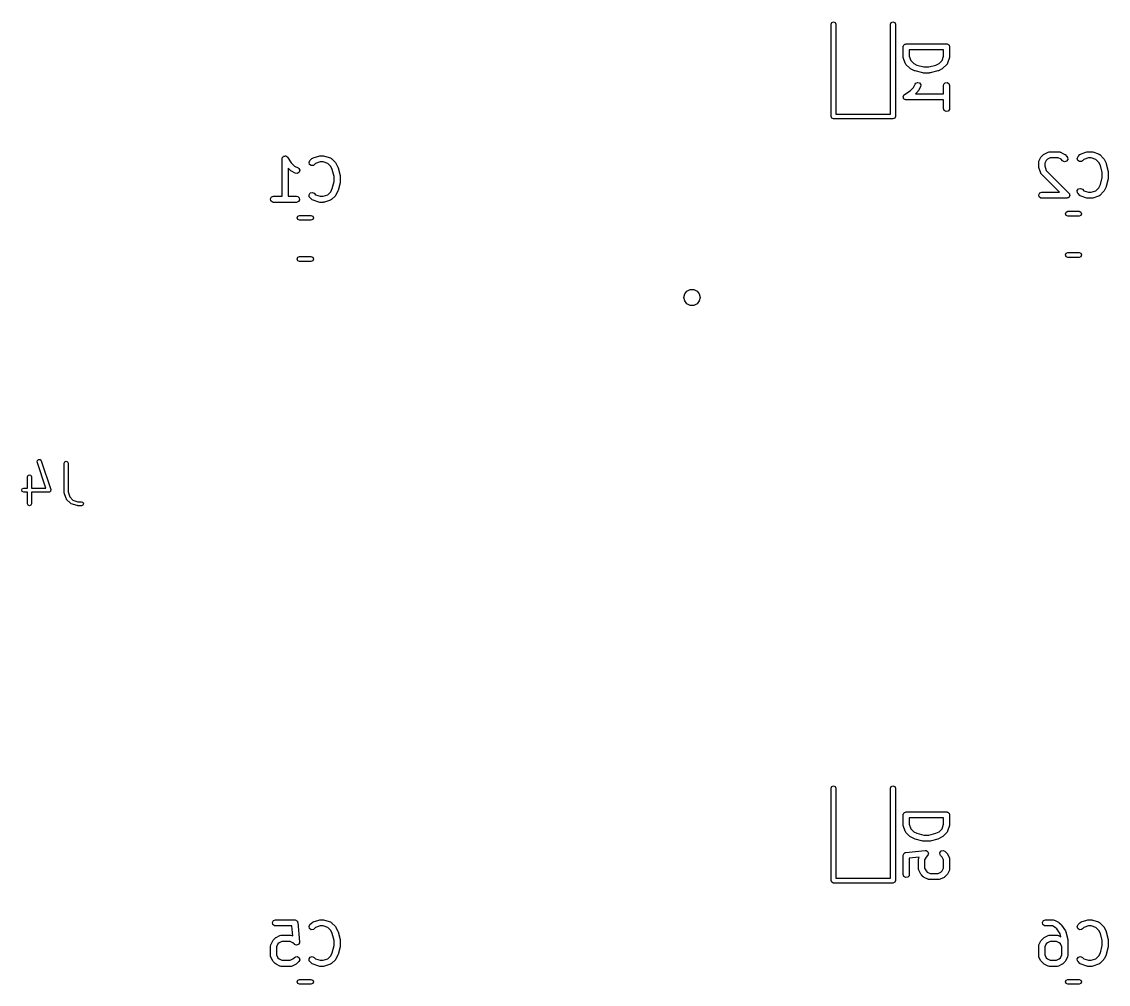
# Model space of a CAD drawing. Extents: x 6 to 132, y -105 to 21.
# Drawn here: x 6.49 to 33.36, y -41.45 to -17.64 of the extents above; entities that cross this region are included whole.
import ezdxf

# ---------------------------------------------------------------- set-up
doc = ezdxf.new("R2010")
doc.units = 0
doc.layers.add('BLACK', color=7, linetype='CONTINUOUS')

msp = doc.modelspace()

# ---------------------------------------------------------------- linework, layer by layer
at = {"layer": 'BLACK', "linetype": 'CONTINUOUS'}
for p, q in [((26.505, -17.7), (26.5226, -17.6576)), ((26.505, -19.985), (26.505, -17.7)), ((26.5226, -17.6576), (26.565, -17.64)), ((26.565, -17.64), (26.6074, -17.6576)), ((26.6074, -17.6576), (26.625, -17.7)), ((26.625, -17.7), (26.625, -19.925)), ((27.975, -17.7), (27.9926, -17.6576)), ((27.975, -19.925), (27.975, -17.7)), ((27.9926, -17.6576), (28.035, -17.64)), ((28.035, -17.64), (28.0774, -17.6576)), ((28.0774, -17.6576), (28.095, -17.7)), ((28.095, -17.7), (28.095, -19.985)), ((28.2876, -18.2619), (28.2893, -18.2522)), ((28.2876, -18.5), (28.2876, -18.2619)), ((28.2888, -18.2489), (28.2904, -18.246)), ((28.2893, -18.2522), (28.2888, -18.2489)), ((28.2904, -18.246), (28.2921, -18.2363)), ((28.2921, -18.2363), (28.3047, -18.2213)), ((28.3047, -18.2213), (28.3144, -18.2045)), ((28.3144, -18.2045), (28.3208, -18.2021)), ((28.3208, -18.2021), (28.3251, -18.197)), ((28.3251, -18.197), (28.3443, -18.1936)), ((28.3443, -18.1936), (28.3626, -18.1869)), ((28.3626, -18.1869), (29.3626, -18.1869)), ((29.3626, -18.1869), (29.3724, -18.1886)), ((29.3724, -18.1886), (29.3756, -18.188)), ((29.3756, -18.188), (29.3785, -18.1897)), ((29.3785, -18.1897), (29.3883, -18.1914)), ((29.3883, -18.1914), (29.4032, -18.204)), ((29.4032, -18.204), (29.4201, -18.2137)), ((29.4201, -18.2137), (29.4224, -18.2201)), ((29.4224, -18.2201), (29.4276, -18.2244)), ((29.4276, -18.2244), (29.431, -18.2436)), ((29.431, -18.2436), (29.4376, -18.2619)), ((29.4376, -18.2619), (29.4376, -18.5)), ((28.2882, -18.5015), (28.2876, -18.5)), ((28.2915, -18.5237), (28.2882, -18.5015)), ((28.3391, -18.6666), (28.2915, -18.5237)), ((29.2876, -18.3369), (28.4376, -18.3369)), ((28.4376, -18.3369), (28.4376, -18.4878)), ((28.4376, -18.4878), (28.4758, -18.6023)), ((29.2494, -18.6023), (29.2876, -18.4878)), ((29.2876, -18.4878), (29.2876, -18.3369)), ((29.4338, -18.5237), (29.3862, -18.6666)), ((29.4376, -18.5), (29.4337, -18.5221)), ((29.4337, -18.5221), (29.4338, -18.5237)), ((28.3419, -18.6701), (28.3391, -18.6666)), ((28.3423, -18.6746), (28.3419, -18.6701)), ((28.3572, -18.6959), (28.3423, -18.6746)), ((28.4524, -18.7911), (28.3572, -18.6959)), ((28.4539, -18.7918), (28.4524, -18.7911)), ((28.4719, -18.8052), (28.4539, -18.7918)), ((28.5672, -18.8528), (28.4719, -18.8052)), ((28.4758, -18.6023), (28.5499, -18.6765)), ((28.5499, -18.6765), (28.6269, -18.7149)), ((28.6269, -18.7149), (28.8004, -18.7583)), ((28.8004, -18.7583), (28.9248, -18.7583)), ((28.9248, -18.7583), (29.0983, -18.7149)), ((29.0983, -18.7149), (29.1753, -18.6765)), ((29.2533, -18.8052), (29.1581, -18.8528)), ((29.1753, -18.6765), (29.2494, -18.6023)), ((29.2544, -18.804), (29.2533, -18.8052)), ((29.2728, -18.7911), (29.2544, -18.804)), ((29.368, -18.6959), (29.2728, -18.7911)), ((29.3699, -18.6918), (29.368, -18.6959)), ((29.3737, -18.6895), (29.3699, -18.6918)), ((29.3862, -18.6666), (29.3737, -18.6895)), ((28.5707, -18.8532), (28.5672, -18.8528)), ((28.5825, -18.8585), (28.5707, -18.8532)), ((28.773, -18.9061), (28.5825, -18.8585)), ((28.7764, -18.9057), (28.773, -18.9061)), ((28.7912, -18.9083), (28.7764, -18.9057)), ((28.934, -18.9083), (28.7912, -18.9083)), ((28.9373, -18.9071), (28.934, -18.9083)), ((28.9522, -18.9061), (28.9373, -18.9071)), ((29.1427, -18.8585), (28.9522, -18.9061)), ((29.1457, -18.8565), (29.1427, -18.8585)), ((29.1581, -18.8528), (29.1457, -18.8565)), ((28.321, -19.4376), (28.4577, -19.3465)), ((28.4577, -19.3465), (28.5391, -19.2651)), ((28.5391, -19.2651), (28.5813, -19.1807)), ((28.5813, -19.1807), (28.5968, -19.1598)), ((28.5968, -19.1598), (28.6438, -19.1394)), ((28.6438, -19.1394), (28.693, -19.154)), ((28.6678, -19.3431), (28.6544, -19.3611)), ((28.7154, -19.2478), (28.6678, -19.3431)), ((28.693, -19.154), (28.7213, -19.1969)), ((28.7213, -19.1969), (28.7154, -19.2478)), ((29.2876, -19.2143), (29.2921, -19.1886)), ((29.2876, -19.425), (29.2876, -19.2143)), ((29.2921, -19.1886), (29.3251, -19.1493)), ((29.3251, -19.1493), (29.3756, -19.1404)), ((29.3756, -19.1404), (29.4201, -19.1661)), ((29.4201, -19.1661), (29.4376, -19.2143)), ((29.4376, -19.2143), (29.4376, -19.7857)), ((28.2888, -19.487), (28.2909, -19.4832)), ((28.2925, -19.5084), (28.2888, -19.487)), ((28.2906, -19.4789), (28.3035, -19.4614)), ((28.2909, -19.4832), (28.2906, -19.4789)), ((28.2939, -19.5301), (28.2925, -19.5084)), ((28.2969, -19.5333), (28.2939, -19.5301)), ((28.2977, -19.5375), (28.2969, -19.5333)), ((28.3143, -19.5515), (28.2977, -19.5375)), ((28.3035, -19.4614), (28.3144, -19.4425)), ((28.3294, -19.5672), (28.3143, -19.5515)), ((28.3144, -19.4425), (28.3185, -19.4411)), ((28.3185, -19.4411), (28.321, -19.4376)), ((28.3337, -19.5677), (28.3294, -19.5672)), ((28.337, -19.5705), (28.3337, -19.5677)), ((28.3626, -19.575), (28.337, -19.5705)), ((29.2876, -19.575), (28.3626, -19.575)), ((28.6537, -19.3626), (28.5913, -19.425)), ((28.5913, -19.425), (29.2876, -19.425)), ((28.6544, -19.3611), (28.6537, -19.3626)), ((29.2876, -19.7857), (29.2876, -19.575)), ((29.3052, -19.8339), (29.2876, -19.7857)), ((29.3496, -19.8596), (29.3052, -19.8339)), ((29.4001, -19.8507), (29.3496, -19.8596)), ((29.4331, -19.8114), (29.4001, -19.8507)), ((29.4376, -19.7857), (29.4331, -19.8114)), ((26.5226, -20.0274), (26.505, -19.985)), ((26.565, -20.045), (26.5226, -20.0274)), ((28.035, -20.045), (26.565, -20.045)), ((26.625, -19.925), (27.975, -19.925)), ((28.0774, -20.0274), (28.035, -20.045)), ((28.095, -19.985), (28.0774, -20.0274)), ((12.9916, -20.9625), (13.013, -20.9588)), ((13.013, -20.9588), (13.0168, -20.9609)), ((13.0168, -20.9609), (13.0211, -20.9606)), ((13.0211, -20.9606), (13.0386, -20.9735)), ((13.6906, -21.0091), (13.8334, -20.9615)), ((13.8334, -20.9615), (13.8556, -20.9582)), ((13.8556, -20.9582), (13.8571, -20.9576)), ((13.8571, -20.9576), (13.9524, -20.9576)), ((13.9524, -20.9576), (13.9745, -20.9615)), ((13.9745, -20.9615), (13.9761, -20.9615)), ((13.9761, -20.9615), (14.119, -21.0091)), ((31.7089, -20.9748), (31.7565, -20.9272)), ((31.7565, -20.9272), (31.7749, -20.9143)), ((31.7749, -20.9143), (31.776, -20.9132)), ((31.776, -20.9132), (31.8712, -20.8655)), ((31.8712, -20.8655), (31.8962, -20.8581)), ((31.8962, -20.8581), (31.9005, -20.8592)), ((31.9005, -20.8592), (31.9048, -20.8576)), ((31.9048, -20.8576), (32.1429, -20.8576)), ((32.1429, -20.8576), (32.1685, -20.8621)), ((32.1685, -20.8621), (32.1719, -20.865)), ((32.1719, -20.865), (32.1764, -20.8655)), ((32.1764, -20.8655), (32.2716, -20.9132)), ((32.2716, -20.9132), (32.2896, -20.9265)), ((32.2896, -20.9265), (32.2911, -20.9272)), ((32.2911, -20.9272), (32.3387, -20.9748)), ((32.6136, -20.9748), (32.6613, -20.9272)), ((32.6613, -20.9272), (32.6826, -20.9123)), ((32.6826, -20.9123), (32.6871, -20.9119)), ((32.6871, -20.9119), (32.6906, -20.9091)), ((32.6906, -20.9091), (32.8334, -20.8615)), ((32.8334, -20.8615), (32.8556, -20.8582)), ((32.8556, -20.8582), (32.8571, -20.8576)), ((32.8571, -20.8576), (32.9524, -20.8576)), ((32.9524, -20.8576), (32.9745, -20.8615)), ((32.9745, -20.8615), (32.9761, -20.8615)), ((32.9761, -20.8615), (33.119, -20.9091)), ((33.119, -20.9091), (33.1419, -20.9215)), ((33.1419, -20.9215), (33.1442, -20.9253)), ((33.1442, -20.9253), (33.1483, -20.9272)), ((33.1483, -20.9272), (33.2435, -21.0224)), ((12.925, -21.0326), (12.9295, -21.007)), ((12.925, -21.9576), (12.925, -21.0326)), ((12.9295, -21.007), (12.9323, -21.0037)), ((12.9323, -21.0037), (12.9328, -20.9994)), ((12.9328, -20.9994), (12.9485, -20.9843)), ((12.9485, -20.9843), (12.9625, -20.9677)), ((12.9625, -20.9677), (12.9667, -20.9669)), ((12.9667, -20.9669), (12.9699, -20.9639)), ((12.9699, -20.9639), (12.9916, -20.9625)), ((13.0386, -20.9735), (13.0575, -20.9844)), ((13.0575, -20.9844), (13.0589, -20.9885)), ((13.0589, -20.9885), (13.0624, -20.991)), ((13.0624, -20.991), (13.1535, -21.1277)), ((13.1535, -21.1277), (13.2349, -21.2091)), ((13.2349, -21.2091), (13.3193, -21.2513)), ((13.592, -21.1213), (13.6136, -21.0748)), ((13.6052, -21.1709), (13.592, -21.1213)), ((13.6473, -21.2003), (13.6052, -21.1709)), ((13.6136, -21.0748), (13.6613, -21.0272)), ((13.6984, -21.1958), (13.6473, -21.2003)), ((13.6613, -21.0272), (13.6826, -21.0123)), ((13.6826, -21.0123), (13.6871, -21.0119)), ((13.6871, -21.0119), (13.6906, -21.0091)), ((13.7197, -21.1809), (13.6984, -21.1958)), ((13.7548, -21.1458), (13.7197, -21.1809)), ((13.8693, -21.1076), (13.7548, -21.1458)), ((13.9402, -21.1076), (13.8693, -21.1076)), ((14.0547, -21.1458), (13.9402, -21.1076)), ((14.1288, -21.2199), (14.0547, -21.1458)), ((14.119, -21.0091), (14.1419, -21.0215)), ((14.1673, -21.2969), (14.1288, -21.2199)), ((14.1419, -21.0215), (14.1442, -21.0253)), ((14.1442, -21.0253), (14.1483, -21.0272)), ((14.1483, -21.0272), (14.2435, -21.1224)), ((14.2435, -21.1224), (14.2564, -21.1408)), ((14.2564, -21.1408), (14.2576, -21.1419)), ((14.2576, -21.1419), (14.3052, -21.2372)), ((31.6393, -21.1231), (31.6438, -21.0974)), ((31.6393, -21.2183), (31.6393, -21.1231)), ((31.6398, -21.2199), (31.6393, -21.2183)), ((31.6431, -21.242), (31.6398, -21.2199)), ((31.6438, -21.0974), (31.6467, -21.094)), ((31.6467, -21.094), (31.6472, -21.0896)), ((31.6472, -21.0896), (31.6948, -20.9943)), ((31.6948, -20.9943), (31.7082, -20.9763)), ((31.7082, -20.9763), (31.7089, -20.9748)), ((31.8235, -21.0723), (31.7893, -21.1408)), ((31.7893, -21.1408), (31.7893, -21.2062)), ((31.7893, -21.2062), (31.8275, -21.3207)), ((31.8539, -21.0419), (31.8235, -21.0723)), ((31.9225, -21.0076), (31.8539, -21.0419)), ((32.1252, -21.0076), (31.9225, -21.0076)), ((32.1937, -21.0419), (32.1252, -21.0076)), ((32.2327, -21.0809), (32.1937, -21.0419)), ((32.2792, -21.1026), (32.2327, -21.0809)), ((32.3287, -21.0893), (32.2792, -21.1026)), ((32.3582, -21.0473), (32.3287, -21.0893)), ((32.3387, -20.9748), (32.3537, -20.9962)), ((32.3537, -20.9962), (32.3582, -21.0473)), ((32.592, -21.0213), (32.6136, -20.9748)), ((32.6052, -21.0709), (32.592, -21.0213)), ((32.6473, -21.1003), (32.6052, -21.0709)), ((32.6984, -21.0958), (32.6473, -21.1003)), ((32.7197, -21.0809), (32.6984, -21.0958)), ((32.7548, -21.0458), (32.7197, -21.0809)), ((32.8693, -21.0076), (32.7548, -21.0458)), ((32.9402, -21.0076), (32.8693, -21.0076)), ((33.0547, -21.0458), (32.9402, -21.0076)), ((33.1288, -21.1199), (33.0547, -21.0458)), ((33.1673, -21.1969), (33.1288, -21.1199)), ((33.2107, -21.3704), (33.1673, -21.1969)), ((33.2435, -21.0224), (33.2564, -21.0408)), ((33.2564, -21.0408), (33.2576, -21.0419)), ((33.2576, -21.0419), (33.3052, -21.1372)), ((33.3052, -21.1372), (33.3089, -21.1496)), ((33.3089, -21.1496), (33.3109, -21.1525)), ((33.3109, -21.1525), (33.3585, -21.343)), ((13.1374, -21.3237), (13.075, -21.2613)), ((13.075, -21.2613), (13.075, -21.9576)), ((13.1389, -21.3244), (13.1374, -21.3237)), ((13.1569, -21.3378), (13.1389, -21.3244)), ((13.2522, -21.3854), (13.1569, -21.3378)), ((13.3031, -21.3913), (13.2522, -21.3854)), ((13.346, -21.363), (13.3031, -21.3913)), ((13.3193, -21.2513), (13.3402, -21.2668)), ((13.3402, -21.2668), (13.3606, -21.3138)), ((13.3606, -21.3138), (13.346, -21.363)), ((14.2107, -21.4704), (14.1673, -21.2969)), ((14.2107, -21.5948), (14.2107, -21.4704)), ((14.3052, -21.2372), (14.3089, -21.2496)), ((14.3089, -21.2496), (14.3109, -21.2525)), ((14.3109, -21.2525), (14.3585, -21.443)), ((14.3585, -21.443), (14.3595, -21.4579)), ((14.3595, -21.4579), (14.3607, -21.4612)), ((14.3607, -21.4612), (14.3607, -21.604)), ((31.6908, -21.3849), (31.6431, -21.242)), ((31.6935, -21.3884), (31.6908, -21.3849)), ((31.6939, -21.3929), (31.6935, -21.3884)), ((31.7089, -21.4142), (31.6939, -21.3929)), ((32.1523, -21.8576), (31.7089, -21.4142)), ((31.8275, -21.3207), (32.3864, -21.8796)), ((33.1673, -21.6683), (33.2107, -21.4948)), ((33.2107, -21.4948), (33.2107, -21.3704)), ((33.3585, -21.343), (33.3595, -21.3579)), ((33.3595, -21.3579), (33.3607, -21.3612)), ((33.3607, -21.3612), (33.3607, -21.504)), ((14.1288, -21.8453), (14.1673, -21.7683)), ((14.1673, -21.7683), (14.2107, -21.5948)), ((14.3585, -21.6222), (14.3109, -21.8127)), ((14.3607, -21.604), (14.3581, -21.6188)), ((14.3581, -21.6188), (14.3585, -21.6222)), ((32.6236, -21.7759), (32.6732, -21.7627)), ((32.6732, -21.7627), (32.7197, -21.7843)), ((33.0547, -21.8194), (33.1288, -21.7453)), ((33.1288, -21.7453), (33.1673, -21.6683)), ((33.3052, -21.7281), (33.2576, -21.8233)), ((33.3056, -21.7245), (33.3052, -21.7281)), ((33.3109, -21.7127), (33.3056, -21.7245)), ((33.3585, -21.5222), (33.3109, -21.7127)), ((33.3607, -21.504), (33.3581, -21.5188)), ((33.3581, -21.5188), (33.3585, -21.5222)), ((12.6404, -22.0196), (12.6661, -21.9752)), ((12.6493, -22.0701), (12.6404, -22.0196)), ((12.6661, -21.9752), (12.7143, -21.9576)), ((12.7143, -21.9576), (12.925, -21.9576)), ((13.075, -21.9576), (13.2857, -21.9576)), ((13.2857, -21.9576), (13.3114, -21.9621)), ((13.3114, -21.9621), (13.3507, -21.9951)), ((13.3507, -21.9951), (13.3596, -22.0456)), ((13.5942, -21.918), (13.6236, -21.8759)), ((13.5987, -21.9691), (13.5942, -21.918)), ((13.6136, -21.9904), (13.5987, -21.9691)), ((13.6613, -22.038), (13.6136, -21.9904)), ((13.6236, -21.8759), (13.6732, -21.8627)), ((13.6732, -21.8627), (13.7197, -21.8843)), ((13.7197, -21.8843), (13.7548, -21.9194)), ((13.7548, -21.9194), (13.8693, -21.9576)), ((13.8693, -21.9576), (13.9402, -21.9576)), ((13.9402, -21.9576), (14.0547, -21.9194)), ((14.0547, -21.9194), (14.1288, -21.8453)), ((14.2435, -21.9428), (14.1483, -22.038)), ((14.2442, -21.9413), (14.2435, -21.9428)), ((14.2576, -21.9233), (14.2442, -21.9413)), ((14.3052, -21.8281), (14.2576, -21.9233)), ((14.3056, -21.8245), (14.3052, -21.8281)), ((14.3109, -21.8127), (14.3056, -21.8245)), ((31.6404, -21.9196), (31.6661, -21.8752)), ((31.6493, -21.9701), (31.6404, -21.9196)), ((31.6886, -22.0031), (31.6493, -21.9701)), ((31.6661, -21.8752), (31.7143, -21.8576)), ((31.7143, -22.0076), (31.6886, -22.0031)), ((31.7143, -21.8576), (32.1523, -21.8576)), ((32.3333, -22.0076), (31.7143, -22.0076)), ((32.3545, -21.9999), (32.3333, -22.0076)), ((32.3763, -21.9941), (32.3545, -21.9999)), ((32.3783, -21.9912), (32.3763, -21.9941)), ((32.3815, -21.9901), (32.3783, -21.9912)), ((32.3928, -21.9705), (32.3815, -21.9901)), ((32.3864, -21.8796), (32.3958, -21.893)), ((32.4058, -21.952), (32.3928, -21.9705)), ((32.3958, -21.893), (32.3983, -21.8951)), ((32.3983, -21.8951), (32.3986, -21.8971)), ((32.3986, -21.8971), (32.4013, -21.9009)), ((32.4013, -21.9009), (32.4033, -21.9234)), ((32.4033, -21.9234), (32.4072, -21.9456)), ((32.4072, -21.9456), (32.4055, -21.9486)), ((32.4055, -21.9486), (32.4058, -21.952)), ((32.5942, -21.818), (32.6236, -21.7759)), ((32.5987, -21.8691), (32.5942, -21.818)), ((32.6136, -21.8904), (32.5987, -21.8691)), ((32.6613, -21.938), (32.6136, -21.8904)), ((32.6653, -21.9399), (32.6613, -21.938)), ((32.6677, -21.9437), (32.6653, -21.9399)), ((32.6906, -21.9562), (32.6677, -21.9437)), ((32.8334, -22.0038), (32.6906, -21.9562)), ((32.7197, -21.7843), (32.7548, -21.8194)), ((32.7548, -21.8194), (32.8693, -21.8576)), ((32.8351, -22.0037), (32.8334, -22.0038)), ((32.8571, -22.0076), (32.8351, -22.0037)), ((32.9524, -22.0076), (32.8571, -22.0076)), ((32.8693, -21.8576), (32.9402, -21.8576)), ((32.9402, -21.8576), (33.0547, -21.8194)), ((32.9539, -22.0071), (32.9524, -22.0076)), ((32.9761, -22.0038), (32.9539, -22.0071)), ((33.119, -21.9562), (32.9761, -22.0038)), ((33.1225, -21.9534), (33.119, -21.9562)), ((33.1269, -21.953), (33.1225, -21.9534)), ((33.1483, -21.938), (33.1269, -21.953)), ((33.2435, -21.8428), (33.1483, -21.938)), ((33.2442, -21.8413), (33.2435, -21.8428)), ((33.2576, -21.8233), (33.2442, -21.8413)), ((12.6886, -22.1031), (12.6493, -22.0701)), ((12.7143, -22.1076), (12.6886, -22.1031)), ((13.2857, -22.1076), (12.7143, -22.1076)), ((13.3339, -22.0901), (13.2857, -22.1076)), ((13.3596, -22.0456), (13.3339, -22.0901)), ((13.6653, -22.0399), (13.6613, -22.038)), ((13.6677, -22.0437), (13.6653, -22.0399)), ((13.6906, -22.0562), (13.6677, -22.0437)), ((13.8334, -22.1038), (13.6906, -22.0562)), ((13.8351, -22.1037), (13.8334, -22.1038)), ((13.8571, -22.1076), (13.8351, -22.1037)), ((13.9524, -22.1076), (13.8571, -22.1076)), ((13.9539, -22.1071), (13.9524, -22.1076)), ((13.9761, -22.1038), (13.9539, -22.1071)), ((14.119, -22.0562), (13.9761, -22.1038)), ((14.1225, -22.0534), (14.119, -22.0562)), ((14.1269, -22.053), (14.1225, -22.0534)), ((14.1483, -22.038), (14.1269, -22.053)), ((13.2994, -22.49), (13.317, -22.4476)), ((13.317, -22.5324), (13.2994, -22.49)), ((13.317, -22.4476), (13.3594, -22.43)), ((13.3594, -22.55), (13.317, -22.5324)), ((13.3594, -22.43), (13.6406, -22.43)), ((13.6406, -22.55), (13.3594, -22.55)), ((13.6406, -22.43), (13.683, -22.4476)), ((13.683, -22.5324), (13.6406, -22.55)), ((13.683, -22.4476), (13.7006, -22.49)), ((13.7006, -22.49), (13.683, -22.5324)), ((32.2994, -22.39), (32.317, -22.3476)), ((32.317, -22.4324), (32.2994, -22.39)), ((32.317, -22.3476), (32.3594, -22.33)), ((32.3594, -22.45), (32.317, -22.4324)), ((32.3594, -22.33), (32.6406, -22.33)), ((32.6406, -22.45), (32.3594, -22.45)), ((32.6406, -22.33), (32.683, -22.3476)), ((32.683, -22.4324), (32.6406, -22.45)), ((32.683, -22.3476), (32.7006, -22.39)), ((32.7006, -22.39), (32.683, -22.4324)), ((32.2994, -23.41), (32.317, -23.3676)), ((32.317, -23.3676), (32.3594, -23.35)), ((32.3594, -23.35), (32.6406, -23.35)), ((32.6406, -23.35), (32.683, -23.3676)), ((32.683, -23.3676), (32.7006, -23.41)), ((13.2994, -23.51), (13.317, -23.4676)), ((13.317, -23.5524), (13.2994, -23.51)), ((13.317, -23.4676), (13.3594, -23.45)), ((13.3594, -23.57), (13.317, -23.5524)), ((13.3594, -23.45), (13.6406, -23.45)), ((13.6406, -23.57), (13.3594, -23.57)), ((13.6406, -23.45), (13.683, -23.4676)), ((13.683, -23.5524), (13.6406, -23.57)), ((13.683, -23.4676), (13.7006, -23.51)), ((13.7006, -23.51), (13.683, -23.5524)), ((32.317, -23.4524), (32.2994, -23.41)), ((32.3594, -23.47), (32.317, -23.4524)), ((32.6406, -23.47), (32.3594, -23.47)), ((32.683, -23.4524), (32.6406, -23.47)), ((32.7006, -23.41), (32.683, -23.4524)), ((22.864, -24.461), (22.8838, -24.3742)), ((22.8838, -24.3742), (22.9393, -24.3046)), ((22.9393, -24.3046), (23.0195, -24.266)), ((23.0195, -24.266), (23.1085, -24.266)), ((23.1085, -24.266), (23.1887, -24.3046)), ((23.1887, -24.3046), (23.2442, -24.3742)), ((23.2442, -24.3742), (23.264, -24.461)), ((22.8838, -24.5478), (22.864, -24.461)), ((22.9393, -24.6174), (22.8838, -24.5478)), ((23.0195, -24.656), (22.9393, -24.6174)), ((23.1085, -24.656), (23.0195, -24.656)), ((23.1887, -24.6174), (23.1085, -24.656)), ((23.2442, -24.5478), (23.1887, -24.6174)), ((23.264, -24.461), (23.2442, -24.5478)), ((6.87194, -28.4926), (6.90085, -28.4676)), ((6.90085, -28.4676), (6.93903, -28.4703)), ((6.93903, -28.4703), (6.9641, -28.4992)), ((6.86923, -28.5308), (6.87194, -28.4926)), ((7.08539, -29.1793), (6.86923, -28.5308)), ((6.9641, -28.4992), (7.20219, -29.2135)), ((7.53333, -28.5626), (7.54798, -28.5273)), ((7.53333, -29.2769), (7.53333, -28.5626)), ((7.54798, -28.5273), (7.58333, -28.5126)), ((7.58333, -28.5126), (7.61869, -28.5273)), ((7.61869, -28.5273), (7.63333, -28.5626)), ((7.63333, -28.5626), (7.63333, -29.2688)), ((6.62857, -28.896), (6.64322, -28.8606)), ((6.62857, -29.1793), (6.62857, -28.896)), ((6.64322, -28.8606), (6.67857, -28.846)), ((6.67857, -28.846), (6.71393, -28.8606)), ((6.71393, -28.8606), (6.72857, -28.896)), ((6.72857, -28.896), (6.72857, -29.1793)), ((6.48571, -29.2293), (6.50036, -29.1939)), ((6.50036, -29.2646), (6.48571, -29.2293)), ((6.50036, -29.1939), (6.53571, -29.1793)), ((6.53571, -29.2793), (6.50036, -29.2646)), ((6.53571, -29.1793), (6.62857, -29.1793)), ((6.62857, -29.2793), (6.53571, -29.2793)), ((6.62857, -29.5626), (6.62857, -29.2793)), ((6.72857, -29.1793), (7.08539, -29.1793)), ((7.15476, -29.2793), (6.72857, -29.2793)), ((6.72857, -29.2793), (6.72857, -29.5626)), ((7.16236, -29.2761), (7.15476, -29.2793)), ((7.17057, -29.2767), (7.16236, -29.2761)), ((7.17936, -29.2691), (7.17057, -29.2767)), ((7.19012, -29.2646), (7.17936, -29.2691)), ((7.19326, -29.257), (7.19012, -29.2646)), ((7.19948, -29.2516), (7.19326, -29.257)), ((7.20031, -29.24), (7.19948, -29.2516)), ((7.20476, -29.2293), (7.20031, -29.24)), ((7.20219, -29.2135), (7.20161, -29.2217)), ((7.20161, -29.2217), (7.20476, -29.2293)), ((7.53648, -29.2845), (7.53333, -29.2769)), ((7.5359, -29.2927), (7.53648, -29.2845)), ((7.58352, -29.4356), (7.5359, -29.2927)), ((7.63333, -29.2688), (7.67465, -29.3928)), ((7.59114, -29.4444), (7.58352, -29.4356)), ((7.5956, -29.4551), (7.59114, -29.4444)), ((7.69083, -29.5504), (7.5956, -29.4551)), ((7.67465, -29.3928), (7.7532, -29.4713)), ((7.70159, -29.5548), (7.69083, -29.5504)), ((7.71038, -29.5624), (7.70159, -29.5548)), ((7.85323, -29.6101), (7.71038, -29.5624)), ((7.7532, -29.4713), (7.87716, -29.5126)), ((7.87716, -29.5126), (7.96428, -29.5126)), ((7.96428, -29.5126), (7.99964, -29.5273)), ((7.99964, -29.5273), (8.01428, -29.5626)), ((6.64322, -29.598), (6.62857, -29.5626)), ((6.67857, -29.6126), (6.64322, -29.598)), ((6.71393, -29.598), (6.67857, -29.6126)), ((6.72857, -29.5626), (6.71393, -29.598)), ((7.86144, -29.6095), (7.85323, -29.6101)), ((7.86905, -29.6126), (7.86144, -29.6095)), ((7.96428, -29.6126), (7.86905, -29.6126)), ((7.99964, -29.598), (7.96428, -29.6126)), ((8.01428, -29.5626), (7.99964, -29.598)), ((26.5226, -36.5576), (26.565, -36.54)), ((26.565, -36.54), (26.6074, -36.5576)), ((27.9926, -36.5576), (28.035, -36.54)), ((28.035, -36.54), (28.0774, -36.5576)), ((26.505, -36.6), (26.5226, -36.5576)), ((26.505, -38.885), (26.505, -36.6)), ((26.6074, -36.5576), (26.625, -36.6)), ((26.625, -36.6), (26.625, -38.825)), ((27.975, -36.6), (27.9926, -36.5576)), ((27.975, -38.825), (27.975, -36.6)), ((28.0774, -36.5576), (28.095, -36.6)), ((28.095, -36.6), (28.095, -38.885)), ((28.2876, -37.2619), (28.2893, -37.2522)), ((28.2876, -37.5), (28.2876, -37.2619)), ((28.2888, -37.2489), (28.2904, -37.246)), ((28.2893, -37.2522), (28.2888, -37.2489)), ((28.2904, -37.246), (28.2921, -37.2363)), ((28.2921, -37.2363), (28.3047, -37.2213)), ((28.3047, -37.2213), (28.3144, -37.2045)), ((28.3144, -37.2045), (28.3208, -37.2021)), ((28.3208, -37.2021), (28.3251, -37.197)), ((28.3251, -37.197), (28.3443, -37.1936)), ((28.3443, -37.1936), (28.3626, -37.1869)), ((28.3626, -37.1869), (29.3626, -37.1869)), ((29.2876, -37.3369), (28.4376, -37.3369)), ((28.4376, -37.3369), (28.4376, -37.4878)), ((29.2876, -37.4878), (29.2876, -37.3369)), ((29.3626, -37.1869), (29.3724, -37.1886)), ((29.3724, -37.1886), (29.3756, -37.188)), ((29.3756, -37.188), (29.3785, -37.1897)), ((29.3785, -37.1897), (29.3883, -37.1914)), ((29.3883, -37.1914), (29.4032, -37.204)), ((29.4032, -37.204), (29.4201, -37.2137)), ((29.4201, -37.2137), (29.4224, -37.2201)), ((29.4224, -37.2201), (29.4276, -37.2244)), ((29.4276, -37.2244), (29.431, -37.2436)), ((29.431, -37.2436), (29.4376, -37.2619)), ((29.4376, -37.2619), (29.4376, -37.5)), ((28.2882, -37.5015), (28.2876, -37.5)), ((28.2915, -37.5237), (28.2882, -37.5015)), ((28.3391, -37.6666), (28.2915, -37.5237)), ((28.4376, -37.4878), (28.4758, -37.6023)), ((28.4758, -37.6023), (28.5499, -37.6765)), ((29.1753, -37.6765), (29.2494, -37.6023)), ((29.2494, -37.6023), (29.2876, -37.4878)), ((29.4338, -37.5237), (29.3862, -37.6666)), ((29.4376, -37.5), (29.4337, -37.5221)), ((29.4337, -37.5221), (29.4338, -37.5237)), ((28.3419, -37.6701), (28.3391, -37.6666)), ((28.3423, -37.6746), (28.3419, -37.6701)), ((28.3572, -37.6959), (28.3423, -37.6746)), ((28.4524, -37.7911), (28.3572, -37.6959)), ((28.4539, -37.7918), (28.4524, -37.7911)), ((28.4719, -37.8052), (28.4539, -37.7918)), ((28.5672, -37.8528), (28.4719, -37.8052)), ((28.5499, -37.6765), (28.6269, -37.7149)), ((28.5707, -37.8532), (28.5672, -37.8528)), ((28.5825, -37.8585), (28.5707, -37.8532)), ((28.773, -37.9061), (28.5825, -37.8585)), ((28.6269, -37.7149), (28.8004, -37.7583)), ((28.8004, -37.7583), (28.9248, -37.7583)), ((28.9248, -37.7583), (29.0983, -37.7149)), ((29.1427, -37.8585), (28.9522, -37.9061)), ((29.0983, -37.7149), (29.1753, -37.6765)), ((29.1457, -37.8565), (29.1427, -37.8585)), ((29.1581, -37.8528), (29.1457, -37.8565)), ((29.2533, -37.8052), (29.1581, -37.8528)), ((29.2544, -37.804), (29.2533, -37.8052)), ((29.2728, -37.7911), (29.2544, -37.804)), ((29.368, -37.6959), (29.2728, -37.7911)), ((29.3699, -37.6918), (29.368, -37.6959)), ((29.3737, -37.6895), (29.3699, -37.6918)), ((29.3862, -37.6666), (29.3737, -37.6895)), ((28.3552, -38.1873), (28.8313, -38.1397)), ((28.7764, -37.9057), (28.773, -37.9061)), ((28.7912, -37.9083), (28.7764, -37.9057)), ((28.934, -37.9083), (28.7912, -37.9083)), ((28.8313, -38.1397), (28.8573, -38.1416)), ((28.8573, -38.1416), (28.8577, -38.1419)), ((28.8577, -38.1419), (28.8582, -38.1418)), ((28.8582, -38.1418), (28.8788, -38.1563)), ((28.8788, -38.1563), (28.8997, -38.1705)), ((28.9373, -37.9071), (28.934, -37.9083)), ((28.9522, -37.9061), (28.9373, -37.9071)), ((29.1949, -38.1949), (29.2244, -38.1528)), ((29.2244, -38.1528), (29.2739, -38.1396)), ((29.2739, -38.1396), (29.3204, -38.1613)), ((29.3204, -38.1613), (29.368, -38.2089)), ((28.2876, -38.2619), (28.2883, -38.258)), ((28.2876, -38.7381), (28.2876, -38.2619)), ((28.2878, -38.2563), (28.2891, -38.2535)), ((28.2883, -38.258), (28.2878, -38.2563)), ((28.2891, -38.2535), (28.2921, -38.2363)), ((28.2921, -38.2363), (28.3024, -38.2241)), ((28.3024, -38.2241), (28.3089, -38.2095)), ((28.3089, -38.2095), (28.3184, -38.205)), ((28.3184, -38.205), (28.3251, -38.197)), ((28.3251, -38.197), (28.3408, -38.1942)), ((28.3408, -38.1942), (28.3552, -38.1873)), ((28.6858, -38.305), (28.4376, -38.3298)), ((28.4376, -38.3298), (28.4376, -38.7381)), ((28.6686, -38.3571), (28.6731, -38.3315)), ((28.6686, -38.5952), (28.6686, -38.3571)), ((28.6731, -38.3315), (28.676, -38.3281)), ((28.676, -38.3281), (28.6765, -38.3236)), ((28.6765, -38.3236), (28.6858, -38.305)), ((28.8528, -38.3063), (28.8186, -38.3748)), ((28.8186, -38.3748), (28.8186, -38.5775)), ((28.8918, -38.2673), (28.8528, -38.3063)), ((28.892, -38.2669), (28.8918, -38.2673)), ((28.8925, -38.2667), (28.892, -38.2669)), ((28.9029, -38.2436), (28.8925, -38.2667)), ((28.8997, -38.1705), (28.8998, -38.171)), ((28.8998, -38.171), (28.9002, -38.1713)), ((28.9002, -38.1713), (28.9068, -38.1956)), ((28.9135, -38.2208), (28.9029, -38.2436)), ((28.9068, -38.1956), (28.9136, -38.2199)), ((28.9136, -38.2199), (28.9134, -38.2203)), ((28.9134, -38.2203), (28.9135, -38.2208)), ((29.1994, -38.246), (29.1949, -38.1949)), ((29.2143, -38.2673), (29.1994, -38.246)), ((29.2534, -38.3063), (29.2143, -38.2673)), ((29.2876, -38.3748), (29.2534, -38.3063)), ((29.2876, -38.5775), (29.2876, -38.3748)), ((29.368, -38.2089), (29.3809, -38.2272)), ((29.3809, -38.2272), (29.3821, -38.2284)), ((29.3821, -38.2284), (29.4297, -38.3236)), ((29.4297, -38.3236), (29.4371, -38.3486)), ((29.4371, -38.3486), (29.4361, -38.3529)), ((29.4361, -38.3529), (29.4376, -38.3571)), ((29.4376, -38.3571), (29.4376, -38.5952)), ((28.6701, -38.5995), (28.6686, -38.5952)), ((28.6691, -38.6038), (28.6701, -38.5995)), ((28.6765, -38.6288), (28.6691, -38.6038)), ((28.7241, -38.724), (28.6765, -38.6288)), ((28.8186, -38.5775), (28.8528, -38.646)), ((28.8528, -38.646), (28.8832, -38.6765)), ((28.8832, -38.6765), (28.9518, -38.7107)), ((29.1544, -38.7107), (29.223, -38.6765)), ((29.223, -38.6765), (29.2534, -38.646)), ((29.2534, -38.646), (29.2876, -38.5775)), ((29.4297, -38.6288), (29.3821, -38.724)), ((29.4302, -38.6243), (29.4297, -38.6288)), ((29.4331, -38.6209), (29.4302, -38.6243)), ((29.4376, -38.5952), (29.4331, -38.6209)), ((26.5226, -38.9274), (26.505, -38.885)), ((26.565, -38.945), (26.5226, -38.9274)), ((28.035, -38.945), (26.565, -38.945)), ((26.625, -38.825), (27.975, -38.825)), ((28.0774, -38.9274), (28.035, -38.945)), ((28.095, -38.885), (28.0774, -38.9274)), ((28.3052, -38.7863), (28.2876, -38.7381)), ((28.3496, -38.812), (28.3052, -38.7863)), ((28.4001, -38.803), (28.3496, -38.812)), ((28.4331, -38.7637), (28.4001, -38.803)), ((28.4376, -38.7381), (28.4331, -38.7637)), ((28.7253, -38.7251), (28.7241, -38.724)), ((28.7382, -38.7435), (28.7253, -38.7251)), ((28.7858, -38.7911), (28.7382, -38.7435)), ((28.7873, -38.7918), (28.7858, -38.7911)), ((28.8053, -38.8052), (28.7873, -38.7918)), ((28.9005, -38.8528), (28.8053, -38.8052)), ((28.905, -38.8533), (28.9005, -38.8528)), ((28.9084, -38.8562), (28.905, -38.8533)), ((28.934, -38.8607), (28.9084, -38.8562)), ((29.1721, -38.8607), (28.934, -38.8607)), ((28.9518, -38.7107), (29.1544, -38.7107)), ((29.1764, -38.8592), (29.1721, -38.8607)), ((29.1807, -38.8602), (29.1764, -38.8592)), ((29.2057, -38.8528), (29.1807, -38.8602)), ((29.3009, -38.8052), (29.2057, -38.8528)), ((29.302, -38.804), (29.3009, -38.8052)), ((29.3204, -38.7911), (29.302, -38.804)), ((29.368, -38.7435), (29.3204, -38.7911)), ((29.3687, -38.742), (29.368, -38.7435)), ((29.3821, -38.724), (29.3687, -38.742)), ((12.688, -39.9196), (12.7137, -39.8752)), ((12.697, -39.9701), (12.688, -39.9196)), ((12.7363, -40.0031), (12.697, -39.9701)), ((12.7137, -39.8752), (12.7619, -39.8576)), ((12.7619, -40.0076), (12.7363, -40.0031)), ((12.7619, -39.8576), (13.2381, -39.8576)), ((13.1702, -40.0076), (12.7619, -40.0076)), ((13.195, -40.2558), (13.1702, -40.0076)), ((13.2381, -39.8576), (13.242, -39.8583)), ((13.242, -39.8583), (13.2437, -39.8578)), ((13.2437, -39.8578), (13.2465, -39.8591)), ((13.2465, -39.8591), (13.2637, -39.8621)), ((13.2637, -39.8621), (13.2759, -39.8724)), ((13.2759, -39.8724), (13.2905, -39.8789)), ((13.2905, -39.8789), (13.295, -39.8884)), ((13.295, -39.8884), (13.303, -39.8951)), ((13.303, -39.8951), (13.3058, -39.9108)), ((13.3058, -39.9108), (13.3127, -39.9252)), ((13.3127, -39.9252), (13.3603, -40.4013)), ((13.592, -40.0213), (13.6136, -39.9748)), ((13.6052, -40.0709), (13.592, -40.0213)), ((13.6136, -39.9748), (13.6613, -39.9272)), ((13.6613, -39.9272), (13.6826, -39.9123)), ((13.6826, -39.9123), (13.6871, -39.9119)), ((13.6871, -39.9119), (13.6906, -39.9091)), ((13.6906, -39.9091), (13.8334, -39.8615)), ((13.8693, -40.0076), (13.7548, -40.0458)), ((13.8334, -39.8615), (13.8556, -39.8582)), ((13.8556, -39.8582), (13.8571, -39.8576)), ((13.8571, -39.8576), (13.9524, -39.8576)), ((13.9402, -40.0076), (13.8693, -40.0076)), ((14.0547, -40.0458), (13.9402, -40.0076)), ((13.9524, -39.8576), (13.9745, -39.8615)), ((13.9745, -39.8615), (13.9761, -39.8615)), ((13.9761, -39.8615), (14.119, -39.9091)), ((14.119, -39.9091), (14.1419, -39.9215)), ((14.1419, -39.9215), (14.1442, -39.9253)), ((14.1442, -39.9253), (14.1483, -39.9272)), ((14.1483, -39.9272), (14.2435, -40.0224)), ((14.2435, -40.0224), (14.2564, -40.0408)), ((14.2564, -40.0408), (14.2576, -40.0419)), ((14.2576, -40.0419), (14.3052, -40.1372)), ((31.7357, -39.9196), (31.7613, -39.8752)), ((31.7446, -39.9701), (31.7357, -39.9196)), ((31.7839, -40.0031), (31.7446, -39.9701)), ((31.7613, -39.8752), (31.8095, -39.8576)), ((31.8095, -40.0076), (31.7839, -40.0031)), ((31.8095, -39.8576), (32, -39.8576)), ((31.9823, -40.0076), (31.8095, -40.0076)), ((32.0508, -40.0419), (31.9823, -40.0076)), ((32, -39.8576), (32.0257, -39.8621)), ((32.0257, -39.8621), (32.0291, -39.865)), ((32.0291, -39.865), (32.0335, -39.8655)), ((32.0335, -39.8655), (32.1288, -39.9132)), ((32.0846, -40.0756), (32.0508, -40.0419)), ((32.1288, -39.9132), (32.1468, -39.9265)), ((32.1468, -39.9265), (32.1483, -39.9272)), ((32.1483, -39.9272), (32.1959, -39.9748)), ((32.1959, -39.9748), (32.2024, -39.9842)), ((32.2024, -39.9842), (32.2053, -39.9863)), ((32.2053, -39.9863), (32.3005, -40.1291)), ((32.592, -40.0213), (32.6136, -39.9748)), ((32.6052, -40.0709), (32.592, -40.0213)), ((32.6136, -39.9748), (32.6613, -39.9272)), ((32.6613, -39.9272), (32.6826, -39.9123)), ((32.6826, -39.9123), (32.6871, -39.9119)), ((32.6871, -39.9119), (32.6906, -39.9091)), ((32.6906, -39.9091), (32.8334, -39.8615)), ((32.8693, -40.0076), (32.7548, -40.0458)), ((32.8334, -39.8615), (32.8556, -39.8582)), ((32.8556, -39.8582), (32.8571, -39.8576)), ((32.8571, -39.8576), (32.9524, -39.8576)), ((32.9402, -40.0076), (32.8693, -40.0076)), ((33.0547, -40.0458), (32.9402, -40.0076)), ((32.9524, -39.8576), (32.9745, -39.8615)), ((32.9745, -39.8615), (32.9761, -39.8615)), ((32.9761, -39.8615), (33.119, -39.9091)), ((33.119, -39.9091), (33.1419, -39.9215)), ((33.1419, -39.9215), (33.1442, -39.9253)), ((33.1442, -39.9253), (33.1483, -39.9272)), ((33.1483, -39.9272), (33.2435, -40.0224)), ((33.2435, -40.0224), (33.2564, -40.0408)), ((33.2564, -40.0408), (33.2576, -40.0419)), ((33.2576, -40.0419), (33.3052, -40.1372)), ((12.7089, -40.3558), (12.7565, -40.3082)), ((12.7565, -40.3082), (12.7749, -40.2953)), ((12.7749, -40.2953), (12.776, -40.2941)), ((12.776, -40.2941), (12.8712, -40.2465)), ((12.8712, -40.2465), (12.8962, -40.2391)), ((12.8962, -40.2391), (12.9005, -40.2401)), ((12.9005, -40.2401), (12.9048, -40.2386)), ((12.9048, -40.2386), (13.1429, -40.2386)), ((13.1429, -40.2386), (13.1685, -40.2431)), ((13.1685, -40.2431), (13.1719, -40.246)), ((13.1719, -40.246), (13.1764, -40.2465)), ((13.1764, -40.2465), (13.195, -40.2558)), ((13.6473, -40.1003), (13.6052, -40.0709)), ((13.6984, -40.0958), (13.6473, -40.1003)), ((13.7197, -40.0809), (13.6984, -40.0958)), ((13.7548, -40.0458), (13.7197, -40.0809)), ((14.1288, -40.1199), (14.0547, -40.0458)), ((14.1673, -40.1969), (14.1288, -40.1199)), ((14.2107, -40.3704), (14.1673, -40.1969)), ((14.3052, -40.1372), (14.3089, -40.1496)), ((14.3089, -40.1496), (14.3109, -40.1525)), ((14.3109, -40.1525), (14.3585, -40.343)), ((31.7089, -40.3558), (31.7565, -40.3082)), ((31.7565, -40.3082), (31.7749, -40.2953)), ((31.7749, -40.2953), (31.776, -40.2941)), ((31.776, -40.2941), (31.8712, -40.2465)), ((31.8712, -40.2465), (31.8962, -40.2391)), ((31.8962, -40.2391), (31.9005, -40.2401)), ((31.9005, -40.2401), (31.9048, -40.2386)), ((31.9048, -40.2386), (32.0952, -40.2386)), ((32.1685, -40.2015), (32.0846, -40.0756)), ((32.0952, -40.2386), (32.1209, -40.2431)), ((32.1209, -40.2431), (32.1243, -40.246)), ((32.1243, -40.246), (32.1288, -40.2465)), ((32.1288, -40.2465), (32.187, -40.2756)), ((32.187, -40.2756), (32.1685, -40.2015)), ((32.3005, -40.1291), (32.3106, -40.1522)), ((32.3106, -40.1522), (32.3109, -40.1525)), ((32.3109, -40.1525), (32.3585, -40.343)), ((32.6473, -40.1003), (32.6052, -40.0709)), ((32.6984, -40.0958), (32.6473, -40.1003)), ((32.7197, -40.0809), (32.6984, -40.0958)), ((32.7548, -40.0458), (32.7197, -40.0809)), ((33.1288, -40.1199), (33.0547, -40.0458)), ((33.1673, -40.1969), (33.1288, -40.1199)), ((33.2107, -40.3704), (33.1673, -40.1969)), ((33.3052, -40.1372), (33.3089, -40.1496)), ((33.3089, -40.1496), (33.3109, -40.1525)), ((33.3109, -40.1525), (33.3585, -40.343)), ((12.6393, -40.504), (12.6438, -40.4784)), ((12.6393, -40.7421), (12.6393, -40.504)), ((12.6438, -40.4784), (12.6467, -40.475)), ((12.6467, -40.475), (12.6472, -40.4705)), ((12.6472, -40.4705), (12.6948, -40.3753)), ((12.6948, -40.3753), (12.7082, -40.3573)), ((12.7082, -40.3573), (12.7089, -40.3558)), ((12.8235, -40.4532), (12.7893, -40.5218)), ((12.7893, -40.5218), (12.7893, -40.7244)), ((12.8539, -40.4228), (12.8235, -40.4532)), ((12.9225, -40.3886), (12.8539, -40.4228)), ((13.1252, -40.3886), (12.9225, -40.3886)), ((13.1937, -40.4228), (13.1252, -40.3886)), ((13.2327, -40.4618), (13.1937, -40.4228)), ((13.2331, -40.462), (13.2327, -40.4618)), ((13.2333, -40.4625), (13.2331, -40.462)), ((13.2564, -40.4729), (13.2333, -40.4625)), ((13.2792, -40.4835), (13.2564, -40.4729)), ((13.2797, -40.4834), (13.2792, -40.4835)), ((13.2801, -40.4836), (13.2797, -40.4834)), ((13.3044, -40.4768), (13.2801, -40.4836)), ((13.3287, -40.4702), (13.3044, -40.4768)), ((13.329, -40.4698), (13.3287, -40.4702)), ((13.3295, -40.4697), (13.329, -40.4698)), ((13.3437, -40.4488), (13.3295, -40.4697)), ((13.3582, -40.4282), (13.3437, -40.4488)), ((13.3584, -40.4273), (13.3581, -40.4277)), ((13.3581, -40.4277), (13.3582, -40.4282)), ((13.3603, -40.4013), (13.3584, -40.4273)), ((14.1673, -40.6683), (14.2107, -40.4948)), ((14.2107, -40.4948), (14.2107, -40.3704)), ((14.3585, -40.5222), (14.3109, -40.7127)), ((14.3607, -40.504), (14.3581, -40.5188)), ((14.3581, -40.5188), (14.3585, -40.5222)), ((14.3585, -40.343), (14.3595, -40.3579)), ((14.3595, -40.3579), (14.3607, -40.3612)), ((14.3607, -40.3612), (14.3607, -40.504)), ((31.6393, -40.504), (31.6438, -40.4784)), ((31.6393, -40.7421), (31.6393, -40.504)), ((31.6438, -40.4784), (31.6467, -40.475)), ((31.6467, -40.475), (31.6472, -40.4705)), ((31.6472, -40.4705), (31.6948, -40.3753)), ((31.6948, -40.3753), (31.7082, -40.3573)), ((31.7082, -40.3573), (31.7089, -40.3558)), ((31.8235, -40.4532), (31.7893, -40.5218)), ((31.7893, -40.5218), (31.7893, -40.7244)), ((31.8539, -40.4228), (31.8235, -40.4532)), ((31.9225, -40.3886), (31.8539, -40.4228)), ((32.0775, -40.3886), (31.9225, -40.3886)), ((32.146, -40.4228), (32.0775, -40.3886)), ((32.1765, -40.4532), (32.146, -40.4228)), ((32.2107, -40.5218), (32.1765, -40.4532)), ((32.2107, -40.7244), (32.2107, -40.5218)), ((32.3585, -40.343), (32.3595, -40.3579)), ((32.3595, -40.3579), (32.3607, -40.3612)), ((32.3607, -40.3612), (32.3607, -40.7421)), ((33.1673, -40.6683), (33.2107, -40.4948)), ((33.2107, -40.4948), (33.2107, -40.3704)), ((33.3585, -40.5222), (33.3109, -40.7127)), ((33.3607, -40.504), (33.3581, -40.5188)), ((33.3581, -40.5188), (33.3585, -40.5222)), ((33.3585, -40.343), (33.3595, -40.3579)), ((33.3595, -40.3579), (33.3607, -40.3612)), ((33.3607, -40.3612), (33.3607, -40.504)), ((12.6408, -40.7464), (12.6393, -40.7421)), ((12.6398, -40.7507), (12.6408, -40.7464)), ((12.6472, -40.7757), (12.6398, -40.7507)), ((12.6948, -40.8709), (12.6472, -40.7757)), ((12.7893, -40.7244), (12.8235, -40.793)), ((12.8235, -40.793), (12.8539, -40.8234)), ((12.8539, -40.8234), (12.9225, -40.8576)), ((13.1252, -40.8576), (13.1937, -40.8234)), ((13.1937, -40.8234), (13.2327, -40.7843)), ((13.2327, -40.7843), (13.254, -40.7694)), ((13.254, -40.7694), (13.3051, -40.7649)), ((13.3051, -40.7649), (13.3471, -40.7944)), ((13.3604, -40.8439), (13.3387, -40.8904)), ((13.3471, -40.7944), (13.3604, -40.8439)), ((13.5942, -40.818), (13.6236, -40.7759)), ((13.5987, -40.8691), (13.5942, -40.818)), ((13.6236, -40.7759), (13.6732, -40.7627)), ((13.6732, -40.7627), (13.7197, -40.7843)), ((13.7197, -40.7843), (13.7548, -40.8194)), ((13.7548, -40.8194), (13.8693, -40.8576)), ((13.9402, -40.8576), (14.0547, -40.8194)), ((14.0547, -40.8194), (14.1288, -40.7453)), ((14.1288, -40.7453), (14.1673, -40.6683)), ((14.2435, -40.8428), (14.1483, -40.938)), ((14.2442, -40.8413), (14.2435, -40.8428)), ((14.2576, -40.8233), (14.2442, -40.8413)), ((14.3052, -40.7281), (14.2576, -40.8233)), ((14.3056, -40.7245), (14.3052, -40.7281)), ((14.3109, -40.7127), (14.3056, -40.7245)), ((31.6408, -40.7464), (31.6393, -40.7421)), ((31.6398, -40.7507), (31.6408, -40.7464)), ((31.6472, -40.7757), (31.6398, -40.7507)), ((31.6948, -40.8709), (31.6472, -40.7757)), ((31.7893, -40.7244), (31.8235, -40.793)), ((31.8235, -40.793), (31.8539, -40.8234)), ((31.8539, -40.8234), (31.9225, -40.8576)), ((32.0775, -40.8576), (32.146, -40.8234)), ((32.146, -40.8234), (32.1765, -40.793)), ((32.1765, -40.793), (32.2107, -40.7244)), ((32.3528, -40.7757), (32.3052, -40.8709)), ((32.3533, -40.7712), (32.3528, -40.7757)), ((32.3562, -40.7678), (32.3533, -40.7712)), ((32.3607, -40.7421), (32.3562, -40.7678)), ((32.5942, -40.818), (32.6236, -40.7759)), ((32.5987, -40.8691), (32.5942, -40.818)), ((32.6236, -40.7759), (32.6732, -40.7627)), ((32.6732, -40.7627), (32.7197, -40.7843)), ((32.7197, -40.7843), (32.7548, -40.8194)), ((32.7548, -40.8194), (32.8693, -40.8576)), ((32.9402, -40.8576), (33.0547, -40.8194)), ((33.0547, -40.8194), (33.1288, -40.7453)), ((33.1288, -40.7453), (33.1673, -40.6683)), ((33.2435, -40.8428), (33.1483, -40.938)), ((33.2442, -40.8413), (33.2435, -40.8428)), ((33.2576, -40.8233), (33.2442, -40.8413)), ((33.3052, -40.7281), (33.2576, -40.8233)), ((33.3056, -40.7245), (33.3052, -40.7281)), ((33.3109, -40.7127), (33.3056, -40.7245)), ((12.696, -40.872), (12.6948, -40.8709)), ((12.7089, -40.8904), (12.696, -40.872)), ((12.7565, -40.938), (12.7089, -40.8904)), ((12.758, -40.9387), (12.7565, -40.938)), ((12.776, -40.9521), (12.758, -40.9387)), ((12.8712, -40.9997), (12.776, -40.9521)), ((12.8757, -41.0002), (12.8712, -40.9997)), ((12.8791, -41.0031), (12.8757, -41.0002)), ((12.9048, -41.0076), (12.8791, -41.0031)), ((13.1429, -41.0076), (12.9048, -41.0076)), ((12.9225, -40.8576), (13.1252, -40.8576)), ((13.1471, -41.0061), (13.1429, -41.0076)), ((13.1514, -41.0071), (13.1471, -41.0061)), ((13.1764, -40.9997), (13.1514, -41.0071)), ((13.2716, -40.9521), (13.1764, -40.9997)), ((13.2728, -40.9509), (13.2716, -40.9521)), ((13.2911, -40.938), (13.2728, -40.9509)), ((13.3387, -40.8904), (13.2911, -40.938)), ((13.6136, -40.8904), (13.5987, -40.8691)), ((13.6613, -40.938), (13.6136, -40.8904)), ((13.6653, -40.9399), (13.6613, -40.938)), ((13.6677, -40.9437), (13.6653, -40.9399)), ((13.6906, -40.9562), (13.6677, -40.9437)), ((13.8334, -41.0038), (13.6906, -40.9562)), ((13.8351, -41.0037), (13.8334, -41.0038)), ((13.8571, -41.0076), (13.8351, -41.0037)), ((13.9524, -41.0076), (13.8571, -41.0076)), ((13.8693, -40.8576), (13.9402, -40.8576)), ((13.9539, -41.0071), (13.9524, -41.0076)), ((13.9761, -41.0038), (13.9539, -41.0071)), ((14.119, -40.9562), (13.9761, -41.0038)), ((14.1225, -40.9534), (14.119, -40.9562)), ((14.1269, -40.953), (14.1225, -40.9534)), ((14.1483, -40.938), (14.1269, -40.953)), ((31.696, -40.872), (31.6948, -40.8709)), ((31.7089, -40.8904), (31.696, -40.872)), ((31.7565, -40.938), (31.7089, -40.8904)), ((31.758, -40.9387), (31.7565, -40.938)), ((31.776, -40.9521), (31.758, -40.9387)), ((31.8712, -40.9997), (31.776, -40.9521)), ((31.8757, -41.0002), (31.8712, -40.9997)), ((31.8791, -41.0031), (31.8757, -41.0002)), ((31.9048, -41.0076), (31.8791, -41.0031)), ((32.0952, -41.0076), (31.9048, -41.0076)), ((31.9225, -40.8576), (32.0775, -40.8576)), ((32.0994, -41.0061), (32.0952, -41.0076)), ((32.1038, -41.0071), (32.0994, -41.0061)), ((32.1288, -40.9997), (32.1038, -41.0071)), ((32.224, -40.9521), (32.1288, -40.9997)), ((32.2251, -40.9509), (32.224, -40.9521)), ((32.2435, -40.938), (32.2251, -40.9509)), ((32.2911, -40.8904), (32.2435, -40.938)), ((32.2918, -40.8889), (32.2911, -40.8904)), ((32.3052, -40.8709), (32.2918, -40.8889)), ((32.6136, -40.8904), (32.5987, -40.8691)), ((32.6613, -40.938), (32.6136, -40.8904)), ((32.6653, -40.9399), (32.6613, -40.938)), ((32.6677, -40.9437), (32.6653, -40.9399)), ((32.6906, -40.9562), (32.6677, -40.9437)), ((32.8334, -41.0038), (32.6906, -40.9562)), ((32.8351, -41.0037), (32.8334, -41.0038)), ((32.8571, -41.0076), (32.8351, -41.0037)), ((32.9524, -41.0076), (32.8571, -41.0076)), ((32.8693, -40.8576), (32.9402, -40.8576)), ((32.9539, -41.0071), (32.9524, -41.0076)), ((32.9761, -41.0038), (32.9539, -41.0071)), ((33.119, -40.9562), (32.9761, -41.0038)), ((33.1225, -40.9534), (33.119, -40.9562)), ((33.1269, -40.953), (33.1225, -40.9534)), ((33.1483, -40.938), (33.1269, -40.953)), ((13.2994, -41.39), (13.317, -41.3476)), ((13.317, -41.3476), (13.3594, -41.33)), ((13.3594, -41.33), (13.6406, -41.33)), ((13.6406, -41.33), (13.683, -41.3476)), ((13.683, -41.3476), (13.7006, -41.39)), ((32.2994, -41.39), (32.317, -41.3476)), ((32.317, -41.3476), (32.3594, -41.33)), ((32.3594, -41.33), (32.6406, -41.33)), ((32.6406, -41.33), (32.683, -41.3476)), ((32.683, -41.3476), (32.7006, -41.39)), ((13.317, -41.4324), (13.2994, -41.39)), ((13.3594, -41.45), (13.317, -41.4324)), ((13.6406, -41.45), (13.3594, -41.45)), ((13.683, -41.4324), (13.6406, -41.45)), ((13.7006, -41.39), (13.683, -41.4324)), ((32.317, -41.4324), (32.2994, -41.39)), ((32.3594, -41.45), (32.317, -41.4324)), ((32.6406, -41.45), (32.3594, -41.45)), ((32.683, -41.4324), (32.6406, -41.45)), ((32.7006, -41.39), (32.683, -41.4324))]:
    msp.add_line(p, q, dxfattribs=at)

doc.saveas('drawing.dxf')
